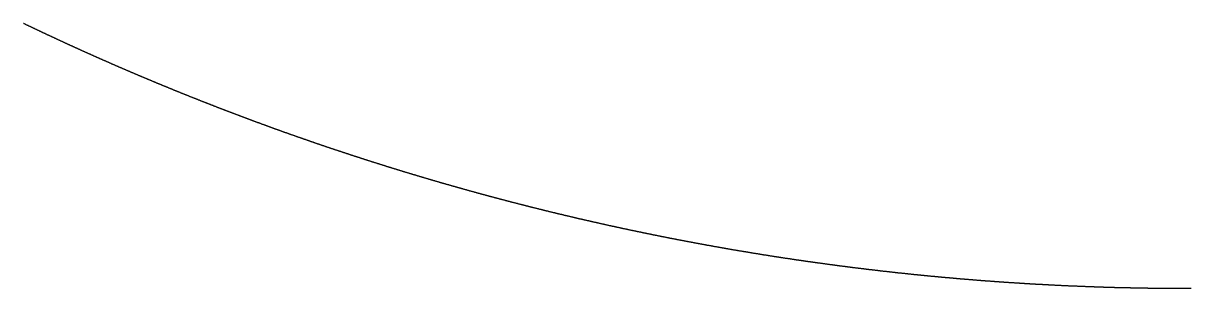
# Model space of a CAD drawing. Header units: metres. Extents: x -42.2 to 42, y -42.2 to 42.1.
# Drawn here: x -18.31 to -0.08, y -42.16 to -38.01 of the extents above; entities that cross this region are included whole.
import ezdxf

# ---------------------------------------------------------------- set-up
doc = ezdxf.new("R2010")
doc.units = ezdxf.units.M

msp = doc.modelspace()

# ---------------------------------------------------------------- linework, layer by layer
msp.add_lwpolyline([(-0.075, -42.155), (-0.082, -42.155), (-0.089, -42.155), (-0.097, -42.155), (-0.104, -42.155), (-0.112, -42.155), (-0.119, -42.155), (-0.126, -42.155), (-0.134, -42.155), (-0.141, -42.155), (-0.148, -42.155), (-0.156, -42.155), (-0.163, -42.155), (-0.17, -42.155), (-0.178, -42.155), (-0.185, -42.155), (-0.192, -42.155), (-0.2, -42.155), (-0.207, -42.155), (-0.214, -42.155), (-0.222, -42.155), (-0.229, -42.155), (-0.237, -42.155), (-0.244, -42.155), (-0.251, -42.155), (-0.259, -42.155), (-0.266, -42.155), (-0.273, -42.155), (-0.281, -42.155), (-0.288, -42.155), (-0.295, -42.155), (-0.303, -42.155), (-0.31, -42.155), (-0.317, -42.155), (-0.325, -42.155), (-0.332, -42.155), (-0.339, -42.155), (-0.347, -42.155), (-0.354, -42.155), (-0.362, -42.155), (-0.369, -42.154), (-0.376, -42.154), (-0.384, -42.154), (-0.391, -42.154), (-0.398, -42.154), (-0.406, -42.154), (-0.413, -42.154), (-0.42, -42.154), (-0.428, -42.154), (-0.435, -42.154), (-0.442, -42.154), (-0.45, -42.154), (-0.457, -42.154), (-0.464, -42.154), (-0.472, -42.154), (-0.479, -42.154), (-0.487, -42.154), (-0.494, -42.154), (-0.501, -42.153), (-0.509, -42.153), (-0.516, -42.153), (-0.523, -42.153), (-0.531, -42.153), (-0.538, -42.153), (-0.545, -42.153), (-0.553, -42.153), (-0.56, -42.153), (-0.567, -42.153), (-0.575, -42.153), (-0.582, -42.153), (-0.589, -42.153), (-0.597, -42.152), (-0.604, -42.152), (-0.612, -42.152), (-0.619, -42.152), (-0.626, -42.152), (-0.634, -42.152), (-0.641, -42.152), (-0.648, -42.152), (-0.656, -42.152), (-0.663, -42.152), (-0.67, -42.152), (-0.678, -42.151), (-0.685, -42.151), (-0.692, -42.151), (-0.7, -42.151), (-0.707, -42.151), (-0.714, -42.151), (-0.722, -42.151), (-0.729, -42.151), (-0.737, -42.151), (-0.744, -42.151), (-0.751, -42.15), (-0.759, -42.15), (-0.766, -42.15), (-0.773, -42.15), (-0.781, -42.15), (-0.788, -42.15), (-0.795, -42.15), (-0.803, -42.15), (-0.81, -42.15), (-0.817, -42.149), (-0.825, -42.149), (-0.832, -42.149), (-0.839, -42.149), (-0.847, -42.149), (-0.854, -42.149), (-0.862, -42.149), (-0.869, -42.148), (-0.876, -42.148), (-0.884, -42.148), (-0.891, -42.148), (-0.898, -42.148), (-0.906, -42.148), (-0.913, -42.148), (-0.92, -42.148), (-0.928, -42.147), (-0.935, -42.147), (-0.942, -42.147), (-0.95, -42.147), (-0.957, -42.147), (-0.964, -42.147), (-0.972, -42.147), (-0.979, -42.146), (-0.986, -42.146), (-0.994, -42.146), (-1.001, -42.146), (-1.009, -42.146), (-1.016, -42.146), (-1.023, -42.145), (-1.031, -42.145), (-1.038, -42.145), (-1.045, -42.145), (-1.053, -42.145), (-1.06, -42.145), (-1.067, -42.144), (-1.075, -42.144), (-1.082, -42.144), (-1.089, -42.144), (-1.097, -42.144), (-1.104, -42.144), (-1.111, -42.143), (-1.119, -42.143), (-1.126, -42.143), (-1.134, -42.143), (-1.141, -42.143), (-1.148, -42.143), (-1.156, -42.142), (-1.163, -42.142), (-1.17, -42.142), (-1.178, -42.142), (-1.185, -42.142), (-1.192, -42.141), (-1.2, -42.141), (-1.207, -42.141), (-1.214, -42.141), (-1.222, -42.141), (-1.229, -42.14), (-1.236, -42.14), (-1.244, -42.14), (-1.251, -42.14), (-1.258, -42.14), (-1.266, -42.14), (-1.273, -42.139), (-1.281, -42.139), (-1.288, -42.139), (-1.295, -42.139), (-1.303, -42.138), (-1.31, -42.138), (-1.317, -42.138), (-1.325, -42.138), (-1.332, -42.138), (-1.339, -42.137), (-1.347, -42.137), (-1.354, -42.137), (-1.361, -42.137), (-1.369, -42.137), (-1.376, -42.136), (-1.383, -42.136), (-1.391, -42.136), (-1.398, -42.136), (-1.405, -42.135), (-1.413, -42.135), (-1.42, -42.135), (-1.428, -42.135), (-1.435, -42.135), (-1.442, -42.134), (-1.45, -42.134), (-1.457, -42.134), (-1.464, -42.134), (-1.472, -42.133), (-1.479, -42.133), (-1.486, -42.133), (-1.494, -42.133), (-1.501, -42.132), (-1.508, -42.132), (-1.516, -42.132), (-1.523, -42.132), (-1.53, -42.131), (-1.538, -42.131), (-1.545, -42.131), (-1.552, -42.131), (-1.56, -42.13), (-1.567, -42.13), (-1.575, -42.13), (-1.582, -42.13), (-1.589, -42.129), (-1.597, -42.129), (-1.604, -42.129), (-1.611, -42.129), (-1.619, -42.128), (-1.626, -42.128), (-1.633, -42.128), (-1.641, -42.128), (-1.648, -42.127), (-1.655, -42.127), (-1.663, -42.127), (-1.67, -42.127), (-1.677, -42.126), (-1.685, -42.126), (-1.692, -42.126), (-1.699, -42.125), (-1.707, -42.125), (-1.714, -42.125), (-1.721, -42.125), (-1.729, -42.124), (-1.736, -42.124), (-1.744, -42.124), (-1.751, -42.123), (-1.758, -42.123), (-1.766, -42.123), (-1.773, -42.123), (-1.78, -42.122), (-1.788, -42.122), (-1.795, -42.122), (-1.802, -42.121), (-1.81, -42.121), (-1.817, -42.121), (-1.824, -42.121), (-1.832, -42.12), (-1.839, -42.12), (-1.846, -42.12), (-1.854, -42.119), (-1.861, -42.119), (-1.868, -42.119), (-1.876, -42.118), (-1.883, -42.118), (-1.89, -42.118), (-1.898, -42.117), (-1.905, -42.117), (-1.913, -42.117), (-1.92, -42.117), (-1.927, -42.116), (-1.935, -42.116), (-1.942, -42.116), (-1.949, -42.115), (-1.957, -42.115), (-1.964, -42.115), (-1.971, -42.114), (-1.979, -42.114), (-1.986, -42.114), (-1.993, -42.113), (-2.001, -42.113), (-2.008, -42.113), (-2.015, -42.112), (-2.023, -42.112), (-2.03, -42.112), (-2.037, -42.111), (-2.045, -42.111), (-2.052, -42.111), (-2.059, -42.11), (-2.067, -42.11), (-2.074, -42.11), (-2.081, -42.109), (-2.089, -42.109), (-2.096, -42.109), (-2.103, -42.108), (-2.111, -42.108), (-2.118, -42.108), (-2.126, -42.107), (-2.133, -42.107), (-2.14, -42.106), (-2.148, -42.106), (-2.155, -42.106), (-2.162, -42.105), (-2.17, -42.105), (-2.177, -42.105), (-2.184, -42.104), (-2.192, -42.104), (-2.199, -42.104), (-2.206, -42.103), (-2.214, -42.103), (-2.221, -42.103), (-2.228, -42.102), (-2.236, -42.102), (-2.243, -42.101), (-2.25, -42.101), (-2.258, -42.101), (-2.265, -42.1), (-2.272, -42.1), (-2.28, -42.1), (-2.287, -42.099), (-2.294, -42.099), (-2.302, -42.098), (-2.309, -42.098), (-2.316, -42.098), (-2.324, -42.097), (-2.331, -42.097), (-2.338, -42.096), (-2.346, -42.096), (-2.353, -42.096), (-2.361, -42.095), (-2.368, -42.095), (-2.375, -42.095), (-2.383, -42.094), (-2.39, -42.094), (-2.397, -42.093), (-2.405, -42.093), (-2.412, -42.093), (-2.419, -42.092), (-2.427, -42.092), (-2.434, -42.091), (-2.441, -42.091), (-2.449, -42.091), (-2.456, -42.09), (-2.463, -42.09), (-2.471, -42.089), (-2.478, -42.089), (-2.485, -42.088), (-2.493, -42.088), (-2.5, -42.088), (-2.507, -42.087), (-2.515, -42.087), (-2.522, -42.086), (-2.529, -42.086), (-2.537, -42.086), (-2.544, -42.085), (-2.551, -42.085), (-2.559, -42.084), (-2.566, -42.084), (-2.573, -42.083), (-2.581, -42.083), (-2.588, -42.083), (-2.595, -42.082), (-2.603, -42.082), (-2.61, -42.081), (-2.617, -42.081), (-2.625, -42.08), (-2.632, -42.08), (-2.639, -42.079), (-2.647, -42.079), (-2.654, -42.079), (-2.662, -42.078), (-2.669, -42.078), (-2.676, -42.077), (-2.684, -42.077), (-2.691, -42.076), (-2.698, -42.076), (-2.706, -42.075), (-2.713, -42.075), (-2.72, -42.075), (-2.728, -42.074), (-2.735, -42.074), (-2.742, -42.073), (-2.75, -42.073), (-2.757, -42.072), (-2.764, -42.072), (-2.772, -42.071), (-2.779, -42.071), (-2.786, -42.07), (-2.794, -42.07), (-2.801, -42.069), (-2.808, -42.069), (-2.816, -42.069), (-2.823, -42.068), (-2.83, -42.068), (-2.838, -42.067), (-2.845, -42.067), (-2.852, -42.066), (-2.86, -42.066), (-2.867, -42.065), (-2.874, -42.065), (-2.882, -42.064), (-2.889, -42.064), (-2.896, -42.063), (-2.904, -42.063), (-2.911, -42.062), (-2.918, -42.062), (-2.926, -42.061), (-2.933, -42.061), (-2.94, -42.06), (-2.948, -42.06), (-2.955, -42.059), (-2.962, -42.059), (-2.97, -42.058), (-2.977, -42.058), (-2.984, -42.057), (-2.992, -42.057), (-2.999, -42.056), (-3.006, -42.056), (-3.014, -42.055), (-3.021, -42.055), (-3.028, -42.054), (-3.036, -42.054), (-3.043, -42.053), (-3.05, -42.053), (-3.058, -42.052), (-3.065, -42.052), (-3.072, -42.051), (-3.08, -42.051), (-3.087, -42.05), (-3.094, -42.05), (-3.102, -42.049), (-3.109, -42.049), (-3.116, -42.048), (-3.124, -42.048), (-3.131, -42.047), (-3.138, -42.047), (-3.146, -42.046), (-3.153, -42.045), (-3.16, -42.045), (-3.168, -42.044), (-3.175, -42.044), (-3.182, -42.043), (-3.19, -42.043), (-3.197, -42.042), (-3.204, -42.042), (-3.212, -42.041), (-3.219, -42.041), (-3.226, -42.04), (-3.234, -42.04), (-3.241, -42.039), (-3.248, -42.038), (-3.256, -42.038), (-3.263, -42.037), (-3.27, -42.037), (-3.278, -42.036), (-3.285, -42.036), (-3.292, -42.035), (-3.3, -42.035), (-3.307, -42.034), (-3.314, -42.033), (-3.322, -42.033), (-3.329, -42.032), (-3.336, -42.032), (-3.344, -42.031), (-3.351, -42.031), (-3.358, -42.03), (-3.366, -42.03), (-3.373, -42.029), (-3.38, -42.028), (-3.388, -42.028), (-3.395, -42.027), (-3.402, -42.027), (-3.41, -42.026), (-3.417, -42.026), (-3.424, -42.025), (-3.432, -42.024), (-3.439, -42.024), (-3.446, -42.023), (-3.454, -42.023), (-3.461, -42.022), (-3.468, -42.021), (-3.476, -42.021), (-3.483, -42.02), (-3.49, -42.02), (-3.498, -42.019), (-3.505, -42.019), (-3.512, -42.018), (-3.52, -42.017), (-3.527, -42.017), (-3.534, -42.016), (-3.542, -42.016), (-3.549, -42.015), (-3.556, -42.014), (-3.564, -42.014), (-3.571, -42.013), (-3.578, -42.013), (-3.586, -42.012), (-3.593, -42.011), (-3.6, -42.011), (-3.608, -42.01), (-3.615, -42.009), (-3.622, -42.009), (-3.63, -42.008), (-3.637, -42.008), (-3.644, -42.007), (-3.652, -42.006), (-3.659, -42.006), (-3.666, -42.005), (-3.674, -42.005), (-3.681, -42.004), (-3.688, -42.003), (-3.696, -42.003), (-3.703, -42.002), (-3.71, -42.001), (-3.717, -42.001), (-3.725, -42), (-3.732, -42), (-3.739, -41.999), (-3.747, -41.998), (-3.754, -41.998), (-3.761, -41.997), (-3.769, -41.996), (-3.776, -41.996), (-3.783, -41.995), (-3.791, -41.994), (-3.798, -41.994), (-3.805, -41.993), (-3.813, -41.992), (-3.82, -41.992), (-3.827, -41.991), (-3.835, -41.991), (-3.842, -41.99), (-3.849, -41.989), (-3.857, -41.989), (-3.864, -41.988), (-3.871, -41.987), (-3.879, -41.987), (-3.886, -41.986), (-3.893, -41.985), (-3.901, -41.985), (-3.908, -41.984), (-3.915, -41.983), (-3.923, -41.983), (-3.93, -41.982), (-3.937, -41.981), (-3.945, -41.981), (-3.952, -41.98), (-3.959, -41.979), (-3.967, -41.979), (-3.974, -41.978), (-3.981, -41.977), (-3.988, -41.977), (-3.996, -41.976), (-4.003, -41.975), (-4.01, -41.975), (-4.018, -41.974), (-4.025, -41.973), (-4.032, -41.973), (-4.04, -41.972), (-4.047, -41.971), (-4.054, -41.97), (-4.062, -41.97), (-4.069, -41.969), (-4.076, -41.968), (-4.084, -41.968), (-4.091, -41.967), (-4.098, -41.966), (-4.106, -41.966), (-4.113, -41.965), (-4.12, -41.964), (-4.128, -41.964), (-4.135, -41.963), (-4.142, -41.962), (-4.15, -41.961), (-4.157, -41.961), (-4.164, -41.96), (-4.171, -41.959), (-4.179, -41.959), (-4.186, -41.958), (-4.193, -41.957), (-4.201, -41.956), (-4.208, -41.956), (-4.215, -41.955), (-4.223, -41.954), (-4.23, -41.954), (-4.237, -41.953), (-4.245, -41.952), (-4.252, -41.951), (-4.259, -41.951), (-4.267, -41.95), (-4.274, -41.949), (-4.281, -41.949), (-4.289, -41.948), (-4.296, -41.947), (-4.303, -41.946), (-4.311, -41.946), (-4.318, -41.945), (-4.325, -41.944), (-4.332, -41.943), (-4.34, -41.943), (-4.347, -41.942), (-4.354, -41.941), (-4.362, -41.94), (-4.369, -41.94), (-4.376, -41.939), (-4.384, -41.938), (-4.391, -41.937), (-4.398, -41.937), (-4.406, -41.936), (-4.413, -41.935), (-4.42, -41.934), (-4.428, -41.934), (-4.435, -41.933), (-4.442, -41.932), (-4.449, -41.931), (-4.457, -41.931), (-4.464, -41.93), (-4.471, -41.929), (-4.479, -41.928), (-4.486, -41.928), (-4.493, -41.927), (-4.501, -41.926), (-4.508, -41.925), (-4.515, -41.925), (-4.523, -41.924), (-4.53, -41.923), (-4.537, -41.922), (-4.545, -41.921), (-4.552, -41.921), (-4.559, -41.92), (-4.566, -41.919), (-4.574, -41.918), (-4.581, -41.918), (-4.588, -41.917), (-4.596, -41.916), (-4.603, -41.915), (-4.61, -41.914), (-4.618, -41.914), (-4.625, -41.913), (-4.632, -41.912), (-4.64, -41.911), (-4.647, -41.911), (-4.654, -41.91), (-4.662, -41.909), (-4.669, -41.908), (-4.676, -41.907), (-4.683, -41.907), (-4.691, -41.906), (-4.698, -41.905), (-4.705, -41.904), (-4.713, -41.903), (-4.72, -41.903), (-4.727, -41.902), (-4.735, -41.901), (-4.742, -41.9), (-4.749, -41.899), (-4.757, -41.899), (-4.764, -41.898), (-4.771, -41.897), (-4.778, -41.896), (-4.786, -41.895), (-4.793, -41.894), (-4.8, -41.894), (-4.808, -41.893), (-4.815, -41.892), (-4.822, -41.891), (-4.83, -41.89), (-4.837, -41.89), (-4.844, -41.889), (-4.852, -41.888), (-4.859, -41.887), (-4.866, -41.886), (-4.873, -41.885), (-4.881, -41.885), (-4.888, -41.884), (-4.895, -41.883), (-4.903, -41.882), (-4.91, -41.881), (-4.917, -41.88), (-4.925, -41.88), (-4.932, -41.879), (-4.939, -41.878), (-4.946, -41.877), (-4.954, -41.876), (-4.961, -41.875), (-4.968, -41.874), (-4.976, -41.874), (-4.983, -41.873), (-4.99, -41.872), (-4.998, -41.871), (-5.005, -41.87), (-5.012, -41.869), (-5.02, -41.868), (-5.027, -41.868), (-5.034, -41.867), (-5.041, -41.866), (-5.049, -41.865), (-5.056, -41.864), (-5.063, -41.863), (-5.071, -41.862), (-5.078, -41.862), (-5.085, -41.861), (-5.093, -41.86), (-5.1, -41.859), (-5.107, -41.858), (-5.114, -41.857), (-5.122, -41.856), (-5.129, -41.855), (-5.136, -41.855), (-5.144, -41.854), (-5.151, -41.853), (-5.158, -41.852), (-5.166, -41.851), (-5.173, -41.85), (-5.18, -41.849), (-5.187, -41.848), (-5.195, -41.848), (-5.202, -41.847), (-5.209, -41.846), (-5.217, -41.845), (-5.224, -41.844), (-5.231, -41.843), (-5.239, -41.842), (-5.246, -41.841), (-5.253, -41.84), (-5.26, -41.84), (-5.268, -41.839), (-5.275, -41.838), (-5.282, -41.837), (-5.29, -41.836), (-5.297, -41.835), (-5.304, -41.834), (-5.311, -41.833), (-5.319, -41.832), (-5.326, -41.831), (-5.333, -41.83), (-5.341, -41.83), (-5.348, -41.829), (-5.355, -41.828), (-5.363, -41.827), (-5.37, -41.826), (-5.377, -41.825), (-5.384, -41.824), (-5.392, -41.823), (-5.399, -41.822), (-5.406, -41.821), (-5.414, -41.82), (-5.421, -41.819), (-5.428, -41.818), (-5.435, -41.818), (-5.443, -41.817), (-5.45, -41.816), (-5.457, -41.815), (-5.465, -41.814), (-5.472, -41.813), (-5.479, -41.812), (-5.487, -41.811), (-5.494, -41.81), (-5.501, -41.809), (-5.508, -41.808), (-5.516, -41.807), (-5.523, -41.806), (-5.53, -41.805), (-5.538, -41.804), (-5.545, -41.803), (-5.552, -41.803), (-5.559, -41.802), (-5.567, -41.801), (-5.574, -41.8), (-5.581, -41.799), (-5.589, -41.798), (-5.596, -41.797), (-5.603, -41.796), (-5.61, -41.795), (-5.618, -41.794), (-5.625, -41.793), (-5.632, -41.792), (-5.64, -41.791), (-5.647, -41.79), (-5.654, -41.789), (-5.661, -41.788), (-5.669, -41.787), (-5.676, -41.786), (-5.683, -41.785), (-5.691, -41.784), (-5.698, -41.783), (-5.705, -41.782), (-5.712, -41.781), (-5.72, -41.78), (-5.727, -41.779), (-5.734, -41.778), (-5.742, -41.777), (-5.749, -41.776), (-5.756, -41.775), (-5.763, -41.774), (-5.771, -41.773), (-5.778, -41.772), (-5.785, -41.771), (-5.793, -41.77), (-5.8, -41.769), (-5.807, -41.768), (-5.814, -41.767), (-5.822, -41.766), (-5.829, -41.765), (-5.836, -41.764), (-5.844, -41.763), (-5.851, -41.762), (-5.858, -41.761), (-5.865, -41.76), (-5.873, -41.759), (-5.88, -41.758), (-5.887, -41.757), (-5.895, -41.756), (-5.902, -41.755), (-5.909, -41.754), (-5.916, -41.753), (-5.924, -41.752), (-5.931, -41.751), (-5.938, -41.75), (-5.946, -41.749), (-5.953, -41.748), (-5.96, -41.747), (-5.967, -41.746), (-5.975, -41.745), (-5.982, -41.744), (-5.989, -41.743), (-5.997, -41.742), (-6.004, -41.741), (-6.011, -41.74), (-6.018, -41.739), (-6.026, -41.738), (-6.033, -41.737), (-6.04, -41.736), (-6.047, -41.735), (-6.055, -41.734), (-6.062, -41.733), (-6.069, -41.732), (-6.077, -41.731), (-6.084, -41.73), (-6.091, -41.729), (-6.098, -41.728), (-6.106, -41.727), (-6.113, -41.726), (-6.12, -41.725), (-6.128, -41.723), (-6.135, -41.722), (-6.142, -41.721), (-6.149, -41.72), (-6.157, -41.719), (-6.164, -41.718), (-6.171, -41.717), (-6.178, -41.716), (-6.186, -41.715), (-6.193, -41.714), (-6.2, -41.713), (-6.208, -41.712), (-6.215, -41.711), (-6.222, -41.71), (-6.229, -41.709), (-6.237, -41.708), (-6.244, -41.707), (-6.251, -41.705), (-6.258, -41.704), (-6.266, -41.703), (-6.273, -41.702), (-6.28, -41.701), (-6.288, -41.7), (-6.295, -41.699), (-6.302, -41.698), (-6.309, -41.697), (-6.317, -41.696), (-6.324, -41.695), (-6.331, -41.694), (-6.338, -41.692), (-6.346, -41.691), (-6.353, -41.69), (-6.36, -41.689), (-6.368, -41.688), (-6.375, -41.687), (-6.382, -41.686), (-6.389, -41.685), (-6.397, -41.684), (-6.404, -41.683), (-6.411, -41.682), (-6.418, -41.68), (-6.426, -41.679), (-6.433, -41.678), (-6.44, -41.677), (-6.448, -41.676), (-6.455, -41.675), (-6.462, -41.674), (-6.469, -41.673), (-6.477, -41.672), (-6.484, -41.67), (-6.491, -41.669), (-6.498, -41.668), (-6.506, -41.667), (-6.513, -41.666), (-6.52, -41.665), (-6.527, -41.664), (-6.535, -41.663), (-6.542, -41.662), (-6.549, -41.66), (-6.556, -41.659), (-6.564, -41.658), (-6.571, -41.657), (-6.578, -41.656), (-6.586, -41.655), (-6.593, -41.654), (-6.6, -41.652), (-6.607, -41.651), (-6.615, -41.65), (-6.622, -41.649), (-6.629, -41.648), (-6.636, -41.647), (-6.644, -41.646), (-6.651, -41.645), (-6.658, -41.643), (-6.665, -41.642), (-6.673, -41.641), (-6.68, -41.64), (-6.687, -41.639), (-6.694, -41.638), (-6.702, -41.637), (-6.709, -41.635), (-6.716, -41.634), (-6.724, -41.633), (-6.731, -41.632), (-6.738, -41.631), (-6.745, -41.63), (-6.753, -41.628), (-6.76, -41.627), (-6.767, -41.626), (-6.774, -41.625), (-6.782, -41.624), (-6.789, -41.623), (-6.796, -41.621), (-6.803, -41.62), (-6.811, -41.619), (-6.818, -41.618), (-6.825, -41.617), (-6.832, -41.616), (-6.84, -41.614), (-6.847, -41.613), (-6.854, -41.612), (-6.861, -41.611), (-6.869, -41.61), (-6.876, -41.609), (-6.883, -41.607), (-6.89, -41.606), (-6.898, -41.605), (-6.905, -41.604), (-6.912, -41.603), (-6.919, -41.601), (-6.927, -41.6), (-6.934, -41.599), (-6.941, -41.598), (-6.948, -41.597), (-6.956, -41.595), (-6.963, -41.594), (-6.97, -41.593), (-6.977, -41.592), (-6.985, -41.591), (-6.992, -41.589), (-6.999, -41.588), (-7.007, -41.587), (-7.014, -41.586), (-7.021, -41.585), (-7.028, -41.583), (-7.036, -41.582), (-7.043, -41.581), (-7.05, -41.58), (-7.057, -41.579), (-7.065, -41.577), (-7.072, -41.576), (-7.079, -41.575), (-7.086, -41.574), (-7.094, -41.572), (-7.101, -41.571), (-7.108, -41.57), (-7.115, -41.569), (-7.123, -41.568), (-7.13, -41.566), (-7.137, -41.565), (-7.144, -41.564), (-7.152, -41.563), (-7.159, -41.561), (-7.166, -41.56), (-7.173, -41.559), (-7.181, -41.558), (-7.188, -41.557), (-7.195, -41.555), (-7.202, -41.554), (-7.21, -41.553), (-7.217, -41.552), (-7.224, -41.55), (-7.231, -41.549), (-7.239, -41.548), (-7.246, -41.547), (-7.253, -41.545), (-7.26, -41.544), (-7.268, -41.543), (-7.275, -41.542), (-7.282, -41.54), (-7.289, -41.539), (-7.296, -41.538), (-7.304, -41.537), (-7.311, -41.535), (-7.318, -41.534), (-7.325, -41.533), (-7.333, -41.532), (-7.34, -41.53), (-7.347, -41.529), (-7.354, -41.528), (-7.362, -41.526), (-7.369, -41.525), (-7.376, -41.524), (-7.383, -41.523), (-7.391, -41.521), (-7.398, -41.52), (-7.405, -41.519), (-7.412, -41.518), (-7.42, -41.516), (-7.427, -41.515), (-7.434, -41.514), (-7.441, -41.512), (-7.449, -41.511), (-7.456, -41.51), (-7.463, -41.509), (-7.47, -41.507), (-7.478, -41.506), (-7.485, -41.505), (-7.492, -41.503), (-7.499, -41.502), (-7.507, -41.501), (-7.514, -41.5), (-7.521, -41.498), (-7.528, -41.497), (-7.536, -41.496), (-7.543, -41.494), (-7.55, -41.493), (-7.557, -41.492), (-7.564, -41.49), (-7.572, -41.489), (-7.579, -41.488), (-7.586, -41.487), (-7.593, -41.485), (-7.601, -41.484), (-7.608, -41.483), (-7.615, -41.481), (-7.622, -41.48), (-7.63, -41.479), (-7.637, -41.477), (-7.644, -41.476), (-7.651, -41.475), (-7.659, -41.473), (-7.666, -41.472), (-7.673, -41.471), (-7.68, -41.469), (-7.688, -41.468), (-7.695, -41.467), (-7.702, -41.466), (-7.709, -41.464), (-7.716, -41.463), (-7.724, -41.462), (-7.731, -41.46), (-7.738, -41.459), (-7.745, -41.458), (-7.753, -41.456), (-7.76, -41.455), (-7.767, -41.454), (-7.774, -41.452), (-7.782, -41.451), (-7.789, -41.449), (-7.796, -41.448), (-7.803, -41.447), (-7.81, -41.445), (-7.818, -41.444), (-7.825, -41.443), (-7.832, -41.441), (-7.839, -41.44), (-7.847, -41.439), (-7.854, -41.437), (-7.861, -41.436), (-7.868, -41.435), (-7.876, -41.433), (-7.883, -41.432), (-7.89, -41.431), (-7.897, -41.429), (-7.904, -41.428), (-7.912, -41.426), (-7.919, -41.425), (-7.926, -41.424), (-7.933, -41.422), (-7.941, -41.421), (-7.948, -41.42), (-7.955, -41.418), (-7.962, -41.417), (-7.969, -41.416), (-7.977, -41.414), (-7.984, -41.413), (-7.991, -41.411), (-7.998, -41.41), (-8.006, -41.409), (-8.013, -41.407), (-8.02, -41.406), (-8.027, -41.405), (-8.035, -41.403), (-8.042, -41.402), (-8.049, -41.4), (-8.056, -41.399), (-8.063, -41.398), (-8.071, -41.396), (-8.078, -41.395), (-8.085, -41.393), (-8.092, -41.392), (-8.1, -41.391), (-8.107, -41.389), (-8.114, -41.388), (-8.121, -41.386), (-8.128, -41.385), (-8.136, -41.384), (-8.143, -41.382), (-8.15, -41.381), (-8.157, -41.379), (-8.165, -41.378), (-8.172, -41.377), (-8.179, -41.375), (-8.186, -41.374), (-8.193, -41.372), (-8.201, -41.371), (-8.208, -41.37), (-8.215, -41.368), (-8.222, -41.367), (-8.229, -41.365), (-8.237, -41.364), (-8.244, -41.362), (-8.251, -41.361), (-8.258, -41.36), (-8.266, -41.358), (-8.273, -41.357), (-8.28, -41.355), (-8.287, -41.354), (-8.294, -41.352), (-8.302, -41.351), (-8.309, -41.35), (-8.316, -41.348), (-8.323, -41.347), (-8.33, -41.345), (-8.338, -41.344), (-8.345, -41.342), (-8.352, -41.341), (-8.359, -41.34), (-8.367, -41.338), (-8.374, -41.337), (-8.381, -41.335), (-8.388, -41.334), (-8.395, -41.332), (-8.403, -41.331), (-8.41, -41.329), (-8.417, -41.328), (-8.424, -41.326), (-8.431, -41.325), (-8.439, -41.324), (-8.446, -41.322), (-8.453, -41.321), (-8.46, -41.319), (-8.468, -41.318), (-8.475, -41.316), (-8.482, -41.315), (-8.489, -41.313), (-8.496, -41.312), (-8.504, -41.31), (-8.511, -41.309), (-8.518, -41.307), (-8.525, -41.306), (-8.532, -41.305), (-8.54, -41.303), (-8.547, -41.302), (-8.554, -41.3), (-8.561, -41.299), (-8.568, -41.297), (-8.576, -41.296), (-8.583, -41.294), (-8.59, -41.293), (-8.597, -41.291), (-8.604, -41.29), (-8.612, -41.288), (-8.619, -41.287), (-8.626, -41.285), (-8.633, -41.284), (-8.64, -41.282), (-8.648, -41.281), (-8.655, -41.279), (-8.662, -41.278), (-8.669, -41.276), (-8.676, -41.275), (-8.684, -41.273), (-8.691, -41.272), (-8.698, -41.27), (-8.705, -41.269), (-8.712, -41.267), (-8.72, -41.266), (-8.727, -41.264), (-8.734, -41.263), (-8.741, -41.261), (-8.748, -41.26), (-8.756, -41.258), (-8.763, -41.257), (-8.77, -41.255), (-8.777, -41.254), (-8.784, -41.252), (-8.792, -41.251), (-8.799, -41.249), (-8.806, -41.248), (-8.813, -41.246), (-8.82, -41.245), (-8.828, -41.243), (-8.835, -41.242), (-8.842, -41.24), (-8.849, -41.239), (-8.856, -41.237), (-8.864, -41.235), (-8.871, -41.234), (-8.878, -41.232), (-8.885, -41.231), (-8.892, -41.229), (-8.9, -41.228), (-8.907, -41.226), (-8.914, -41.225), (-8.921, -41.223), (-8.928, -41.222), (-8.936, -41.22), (-8.943, -41.219), (-8.95, -41.217), (-8.957, -41.215), (-8.964, -41.214), (-8.971, -41.212), (-8.979, -41.211), (-8.986, -41.209), (-8.993, -41.208), (-9, -41.206), (-9.007, -41.205), (-9.015, -41.203), (-9.022, -41.201), (-9.029, -41.2), (-9.036, -41.198), (-9.043, -41.197), (-9.051, -41.195), (-9.058, -41.194), (-9.065, -41.192), (-9.072, -41.191), (-9.079, -41.189), (-9.087, -41.187), (-9.094, -41.186), (-9.101, -41.184), (-9.108, -41.183), (-9.115, -41.181), (-9.122, -41.18), (-9.13, -41.178), (-9.137, -41.176), (-9.144, -41.175), (-9.151, -41.173), (-9.158, -41.172), (-9.166, -41.17), (-9.173, -41.168), (-9.18, -41.167), (-9.187, -41.165), (-9.194, -41.164), (-9.201, -41.162), (-9.209, -41.161), (-9.216, -41.159), (-9.223, -41.157), (-9.23, -41.156), (-9.237, -41.154), (-9.245, -41.153), (-9.252, -41.151), (-9.259, -41.149), (-9.266, -41.148), (-9.273, -41.146), (-9.28, -41.145), (-9.288, -41.143), (-9.295, -41.141), (-9.302, -41.14), (-9.309, -41.138), (-9.316, -41.137), (-9.324, -41.135), (-9.331, -41.133), (-9.338, -41.132), (-9.345, -41.13), (-9.352, -41.128), (-9.359, -41.127), (-9.367, -41.125), (-9.374, -41.124), (-9.381, -41.122), (-9.388, -41.12), (-9.395, -41.119), (-9.402, -41.117), (-9.41, -41.116), (-9.417, -41.114), (-9.424, -41.112), (-9.431, -41.111), (-9.438, -41.109), (-9.445, -41.107), (-9.453, -41.106), (-9.46, -41.104), (-9.467, -41.102), (-9.474, -41.101), (-9.481, -41.099), (-9.489, -41.098), (-9.496, -41.096), (-9.503, -41.094), (-9.51, -41.093), (-9.517, -41.091), (-9.524, -41.089), (-9.532, -41.088), (-9.539, -41.086), (-9.546, -41.084), (-9.553, -41.083), (-9.56, -41.081), (-9.567, -41.079), (-9.575, -41.078), (-9.582, -41.076), (-9.589, -41.074), (-9.596, -41.073), (-9.603, -41.071), (-9.61, -41.069), (-9.618, -41.068), (-9.625, -41.066), (-9.632, -41.065), (-9.639, -41.063), (-9.646, -41.061), (-9.653, -41.06), (-9.661, -41.058), (-9.668, -41.056), (-9.675, -41.054), (-9.682, -41.053), (-9.689, -41.051), (-9.696, -41.049), (-9.704, -41.048), (-9.711, -41.046), (-9.718, -41.044), (-9.725, -41.043), (-9.732, -41.041), (-9.739, -41.039), (-9.746, -41.038), (-9.754, -41.036), (-9.761, -41.034), (-9.768, -41.033), (-9.775, -41.031), (-9.782, -41.029), (-9.789, -41.028), (-9.797, -41.026), (-9.804, -41.024), (-9.811, -41.022), (-9.818, -41.021), (-9.825, -41.019), (-9.832, -41.017), (-9.84, -41.016), (-9.847, -41.014), (-9.854, -41.012), (-9.861, -41.011), (-9.868, -41.009), (-9.875, -41.007), (-9.882, -41.005), (-9.89, -41.004), (-9.897, -41.002), (-9.904, -41), (-9.911, -40.999), (-9.918, -40.997), (-9.925, -40.995), (-9.933, -40.993), (-9.94, -40.992), (-9.947, -40.99), (-9.954, -40.988), (-9.961, -40.987), (-9.968, -40.985), (-9.975, -40.983), (-9.983, -40.981), (-9.99, -40.98), (-9.997, -40.978), (-10.004, -40.976), (-10.011, -40.974), (-10.018, -40.973), (-10.026, -40.971), (-10.033, -40.969), (-10.04, -40.968), (-10.047, -40.966), (-10.054, -40.964), (-10.061, -40.962), (-10.068, -40.961), (-10.076, -40.959), (-10.083, -40.957), (-10.09, -40.955), (-10.097, -40.954), (-10.104, -40.952), (-10.111, -40.95), (-10.118, -40.948), (-10.126, -40.947), (-10.133, -40.945), (-10.14, -40.943), (-10.147, -40.941), (-10.154, -40.94), (-10.161, -40.938), (-10.168, -40.936), (-10.176, -40.934), (-10.183, -40.933), (-10.19, -40.931), (-10.197, -40.929), (-10.204, -40.927), (-10.211, -40.926), (-10.218, -40.924), (-10.226, -40.922), (-10.233, -40.92), (-10.24, -40.918), (-10.247, -40.917), (-10.254, -40.915), (-10.261, -40.913), (-10.268, -40.911), (-10.276, -40.91), (-10.283, -40.908), (-10.29, -40.906), (-10.297, -40.904), (-10.304, -40.902), (-10.311, -40.901), (-10.318, -40.899), (-10.325, -40.897), (-10.333, -40.895), (-10.34, -40.894), (-10.347, -40.892), (-10.354, -40.89), (-10.361, -40.888), (-10.368, -40.886), (-10.375, -40.885), (-10.383, -40.883), (-10.39, -40.881), (-10.397, -40.879), (-10.404, -40.877), (-10.411, -40.876), (-10.418, -40.874), (-10.425, -40.872), (-10.432, -40.87), (-10.44, -40.868), (-10.447, -40.867), (-10.454, -40.865), (-10.461, -40.863), (-10.468, -40.861), (-10.475, -40.859), (-10.482, -40.857), (-10.49, -40.856), (-10.497, -40.854), (-10.504, -40.852), (-10.511, -40.85), (-10.518, -40.848), (-10.525, -40.847), (-10.532, -40.845), (-10.539, -40.843), (-10.547, -40.841), (-10.554, -40.839), (-10.561, -40.837), (-10.568, -40.836), (-10.575, -40.834), (-10.582, -40.832), (-10.589, -40.83), (-10.596, -40.828), (-10.604, -40.826), (-10.611, -40.825), (-10.618, -40.823), (-10.625, -40.821), (-10.632, -40.819), (-10.639, -40.817), (-10.646, -40.815), (-10.653, -40.814), (-10.661, -40.812), (-10.668, -40.81), (-10.675, -40.808), (-10.682, -40.806), (-10.689, -40.804), (-10.696, -40.803), (-10.703, -40.801), (-10.71, -40.799), (-10.717, -40.797), (-10.725, -40.795), (-10.732, -40.793), (-10.739, -40.791), (-10.746, -40.79), (-10.753, -40.788), (-10.76, -40.786), (-10.767, -40.784), (-10.774, -40.782), (-10.782, -40.78), (-10.789, -40.778), (-10.796, -40.776), (-10.803, -40.775), (-10.81, -40.773), (-10.817, -40.771), (-10.824, -40.769), (-10.831, -40.767), (-10.838, -40.765), (-10.846, -40.763), (-10.853, -40.761), (-10.86, -40.76), (-10.867, -40.758), (-10.874, -40.756), (-10.881, -40.754), (-10.888, -40.752), (-10.895, -40.75), (-10.902, -40.748), (-10.91, -40.746), (-10.917, -40.745), (-10.924, -40.743), (-10.931, -40.741), (-10.938, -40.739), (-10.945, -40.737), (-10.952, -40.735), (-10.959, -40.733), (-10.966, -40.731), (-10.974, -40.729), (-10.981, -40.727), (-10.988, -40.726), (-10.995, -40.724), (-11.002, -40.722), (-11.009, -40.72), (-11.016, -40.718), (-11.023, -40.716), (-11.03, -40.714), (-11.037, -40.712), (-11.045, -40.71), (-11.052, -40.708), (-11.059, -40.706), (-11.066, -40.705), (-11.073, -40.703), (-11.08, -40.701), (-11.087, -40.699), (-11.094, -40.697), (-11.101, -40.695), (-11.109, -40.693), (-11.116, -40.691), (-11.123, -40.689), (-11.13, -40.687), (-11.137, -40.685), (-11.144, -40.683), (-11.151, -40.681), (-11.158, -40.68), (-11.165, -40.678), (-11.172, -40.676), (-11.179, -40.674), (-11.187, -40.672), (-11.194, -40.67), (-11.201, -40.668), (-11.208, -40.666), (-11.215, -40.664), (-11.222, -40.662), (-11.229, -40.66), (-11.236, -40.658), (-11.243, -40.656), (-11.25, -40.654), (-11.258, -40.652), (-11.265, -40.65), (-11.272, -40.648), (-11.279, -40.646), (-11.286, -40.645), (-11.293, -40.643), (-11.3, -40.641), (-11.307, -40.639), (-11.314, -40.637), (-11.321, -40.635), (-11.328, -40.633), (-11.336, -40.631), (-11.343, -40.629), (-11.35, -40.627), (-11.357, -40.625), (-11.364, -40.623), (-11.371, -40.621), (-11.378, -40.619), (-11.385, -40.617), (-11.392, -40.615), (-11.399, -40.613), (-11.406, -40.611), (-11.414, -40.609), (-11.421, -40.607), (-11.428, -40.605), (-11.435, -40.603), (-11.442, -40.601), (-11.449, -40.599), (-11.456, -40.597), (-11.463, -40.595), (-11.47, -40.593), (-11.477, -40.591), (-11.484, -40.589), (-11.491, -40.587), (-11.499, -40.585), (-11.506, -40.583), (-11.513, -40.581), (-11.52, -40.579), (-11.527, -40.577), (-11.534, -40.575), (-11.541, -40.573), (-11.548, -40.571), (-11.555, -40.569), (-11.562, -40.567), (-11.569, -40.565), (-11.576, -40.563), (-11.583, -40.561), (-11.591, -40.559), (-11.598, -40.557), (-11.605, -40.555), (-11.612, -40.553), (-11.619, -40.551), (-11.626, -40.549), (-11.633, -40.547), (-11.64, -40.545), (-11.647, -40.543), (-11.654, -40.541), (-11.661, -40.539), (-11.668, -40.537), (-11.675, -40.535), (-11.683, -40.533), (-11.69, -40.531), (-11.697, -40.529), (-11.704, -40.527), (-11.711, -40.525), (-11.718, -40.523), (-11.725, -40.521), (-11.732, -40.519), (-11.739, -40.517), (-11.746, -40.515), (-11.753, -40.513), (-11.76, -40.511), (-11.767, -40.509), (-11.774, -40.507), (-11.782, -40.505), (-11.789, -40.503), (-11.796, -40.501), (-11.803, -40.499), (-11.81, -40.496), (-11.817, -40.494), (-11.824, -40.492), (-11.831, -40.49), (-11.838, -40.488), (-11.845, -40.486), (-11.852, -40.484), (-11.859, -40.482), (-11.866, -40.48), (-11.873, -40.478), (-11.88, -40.476), (-11.887, -40.474), (-11.895, -40.472), (-11.902, -40.47), (-11.909, -40.468), (-11.916, -40.466), (-11.923, -40.464), (-11.93, -40.462), (-11.937, -40.459), (-11.944, -40.457), (-11.951, -40.455), (-11.958, -40.453), (-11.965, -40.451), (-11.972, -40.449), (-11.979, -40.447), (-11.986, -40.445), (-11.993, -40.443), (-12, -40.441), (-12.007, -40.439), (-12.015, -40.437), (-12.022, -40.435), (-12.029, -40.432), (-12.036, -40.43), (-12.043, -40.428), (-12.05, -40.426), (-12.057, -40.424), (-12.064, -40.422), (-12.071, -40.42), (-12.078, -40.418), (-12.085, -40.416), (-12.092, -40.414), (-12.099, -40.412), (-12.106, -40.409), (-12.113, -40.407), (-12.12, -40.405), (-12.127, -40.403), (-12.134, -40.401), (-12.141, -40.399), (-12.149, -40.397), (-12.156, -40.395), (-12.163, -40.393), (-12.17, -40.39), (-12.177, -40.388), (-12.184, -40.386), (-12.191, -40.384), (-12.198, -40.382), (-12.205, -40.38), (-12.212, -40.378), (-12.219, -40.376), (-12.226, -40.374), (-12.233, -40.371), (-12.24, -40.369), (-12.247, -40.367), (-12.254, -40.365), (-12.261, -40.363), (-12.268, -40.361), (-12.275, -40.359), (-12.282, -40.357), (-12.289, -40.354), (-12.296, -40.352), (-12.304, -40.35), (-12.311, -40.348), (-12.318, -40.346), (-12.325, -40.344), (-12.332, -40.342), (-12.339, -40.34), (-12.346, -40.337), (-12.353, -40.335), (-12.36, -40.333), (-12.367, -40.331), (-12.374, -40.329), (-12.381, -40.327), (-12.388, -40.324), (-12.395, -40.322), (-12.402, -40.32), (-12.409, -40.318), (-12.416, -40.316), (-12.423, -40.314), (-12.43, -40.312), (-12.437, -40.309), (-12.444, -40.307), (-12.451, -40.305), (-12.458, -40.303), (-12.465, -40.301), (-12.472, -40.299), (-12.479, -40.296), (-12.486, -40.294), (-12.493, -40.292), (-12.501, -40.29), (-12.508, -40.288), (-12.515, -40.286), (-12.522, -40.283), (-12.529, -40.281), (-12.536, -40.279), (-12.543, -40.277), (-12.55, -40.275), (-12.557, -40.273), (-12.564, -40.27), (-12.571, -40.268), (-12.578, -40.266), (-12.585, -40.264), (-12.592, -40.262), (-12.599, -40.26), (-12.606, -40.257), (-12.613, -40.255), (-12.62, -40.253), (-12.627, -40.251), (-12.634, -40.249), (-12.641, -40.246), (-12.648, -40.244), (-12.655, -40.242), (-12.662, -40.24), (-12.669, -40.238), (-12.676, -40.235), (-12.683, -40.233), (-12.69, -40.231), (-12.697, -40.229), (-12.704, -40.227), (-12.711, -40.224), (-12.718, -40.222), (-12.725, -40.22), (-12.732, -40.218), (-12.739, -40.216), (-12.746, -40.213), (-12.753, -40.211), (-12.76, -40.209), (-12.767, -40.207), (-12.774, -40.204), (-12.781, -40.202), (-12.788, -40.2), (-12.795, -40.198), (-12.802, -40.196), (-12.809, -40.193), (-12.817, -40.191), (-12.824, -40.189), (-12.831, -40.187), (-12.838, -40.185), (-12.845, -40.182), (-12.852, -40.18), (-12.859, -40.178), (-12.866, -40.176), (-12.873, -40.173), (-12.88, -40.171), (-12.887, -40.169), (-12.894, -40.167), (-12.901, -40.164), (-12.908, -40.162), (-12.915, -40.16), (-12.922, -40.158), (-12.929, -40.155), (-12.936, -40.153), (-12.943, -40.151), (-12.95, -40.149), (-12.957, -40.146), (-12.964, -40.144), (-12.971, -40.142), (-12.978, -40.14), (-12.985, -40.137), (-12.992, -40.135), (-12.999, -40.133), (-13.006, -40.131), (-13.013, -40.128), (-13.02, -40.126), (-13.027, -40.124), (-13.034, -40.122), (-13.041, -40.119), (-13.048, -40.117), (-13.055, -40.115), (-13.062, -40.113), (-13.069, -40.11), (-13.076, -40.108), (-13.083, -40.106), (-13.09, -40.104), (-13.097, -40.101), (-13.104, -40.099), (-13.111, -40.097), (-13.118, -40.094), (-13.125, -40.092), (-13.132, -40.09), (-13.139, -40.088), (-13.146, -40.085), (-13.153, -40.083), (-13.16, -40.081), (-13.167, -40.078), (-13.174, -40.076), (-13.181, -40.074), (-13.188, -40.072), (-13.195, -40.069), (-13.202, -40.067), (-13.209, -40.065), (-13.216, -40.062), (-13.223, -40.06), (-13.23, -40.058), (-13.237, -40.056), (-13.244, -40.053), (-13.251, -40.051), (-13.258, -40.049), (-13.265, -40.046), (-13.272, -40.044), (-13.279, -40.042), (-13.286, -40.039), (-13.292, -40.037), (-13.299, -40.035), (-13.306, -40.033), (-13.313, -40.03), (-13.32, -40.028), (-13.327, -40.026), (-13.334, -40.023), (-13.341, -40.021), (-13.348, -40.019), (-13.355, -40.016), (-13.362, -40.014), (-13.369, -40.012), (-13.376, -40.009), (-13.383, -40.007), (-13.39, -40.005), (-13.397, -40.002), (-13.404, -40), (-13.411, -39.998), (-13.418, -39.995), (-13.425, -39.993), (-13.432, -39.991), (-13.439, -39.988), (-13.446, -39.986), (-13.453, -39.984), (-13.46, -39.981), (-13.467, -39.979), (-13.474, -39.977), (-13.481, -39.974), (-13.488, -39.972), (-13.495, -39.97), (-13.502, -39.967), (-13.509, -39.965), (-13.516, -39.963), (-13.523, -39.96), (-13.53, -39.958), (-13.537, -39.956), (-13.544, -39.953), (-13.551, -39.951), (-13.558, -39.949), (-13.565, -39.946), (-13.572, -39.944), (-13.579, -39.942), (-13.586, -39.939), (-13.593, -39.937), (-13.599, -39.935), (-13.606, -39.932), (-13.613, -39.93), (-13.62, -39.927), (-13.627, -39.925), (-13.634, -39.923), (-13.641, -39.92), (-13.648, -39.918), (-13.655, -39.916), (-13.662, -39.913), (-13.669, -39.911), (-13.676, -39.908), (-13.683, -39.906), (-13.69, -39.904), (-13.697, -39.901), (-13.704, -39.899), (-13.711, -39.897), (-13.718, -39.894), (-13.725, -39.892), (-13.732, -39.889), (-13.739, -39.887), (-13.746, -39.885), (-13.753, -39.882), (-13.76, -39.88), (-13.767, -39.878), (-13.774, -39.875), (-13.781, -39.873), (-13.787, -39.87), (-13.794, -39.868), (-13.801, -39.866), (-13.808, -39.863), (-13.815, -39.861), (-13.822, -39.858), (-13.829, -39.856), (-13.836, -39.854), (-13.843, -39.851), (-13.85, -39.849), (-13.857, -39.846), (-13.864, -39.844), (-13.871, -39.842), (-13.878, -39.839), (-13.885, -39.837), (-13.892, -39.834), (-13.899, -39.832), (-13.906, -39.829), (-13.913, -39.827), (-13.92, -39.825), (-13.927, -39.822), (-13.934, -39.82), (-13.94, -39.817), (-13.947, -39.815), (-13.954, -39.813), (-13.961, -39.81), (-13.968, -39.808), (-13.975, -39.805), (-13.982, -39.803), (-13.989, -39.8), (-13.996, -39.798), (-14.003, -39.796), (-14.01, -39.793), (-14.017, -39.791), (-14.024, -39.788), (-14.031, -39.786), (-14.038, -39.783), (-14.045, -39.781), (-14.052, -39.779), (-14.059, -39.776), (-14.065, -39.774), (-14.072, -39.771), (-14.079, -39.769), (-14.086, -39.766), (-14.093, -39.764), (-14.1, -39.761), (-14.107, -39.759), (-14.114, -39.757), (-14.121, -39.754), (-14.128, -39.752), (-14.135, -39.749), (-14.142, -39.747), (-14.149, -39.744), (-14.156, -39.742), (-14.163, -39.739), (-14.17, -39.737), (-14.176, -39.734), (-14.183, -39.732), (-14.19, -39.729), (-14.197, -39.727), (-14.204, -39.725), (-14.211, -39.722), (-14.218, -39.72), (-14.225, -39.717), (-14.232, -39.715), (-14.239, -39.712), (-14.246, -39.71), (-14.253, -39.707), (-14.26, -39.705), (-14.267, -39.702), (-14.273, -39.7), (-14.28, -39.697), (-14.287, -39.695), (-14.294, -39.692), (-14.301, -39.69), (-14.308, -39.687), (-14.315, -39.685), (-14.322, -39.682), (-14.329, -39.68), (-14.336, -39.677), (-14.343, -39.675), (-14.35, -39.672), (-14.357, -39.67), (-14.363, -39.668), (-14.37, -39.665), (-14.377, -39.663), (-14.384, -39.66), (-14.391, -39.658), (-14.398, -39.655), (-14.405, -39.653), (-14.412, -39.65), (-14.419, -39.648), (-14.426, -39.645), (-14.433, -39.643), (-14.44, -39.64), (-14.447, -39.637), (-14.453, -39.635), (-14.46, -39.632), (-14.467, -39.63), (-14.474, -39.627), (-14.481, -39.625), (-14.488, -39.622), (-14.495, -39.62), (-14.502, -39.617), (-14.509, -39.615), (-14.516, -39.612), (-14.523, -39.61), (-14.529, -39.607), (-14.536, -39.605), (-14.543, -39.602), (-14.55, -39.6), (-14.557, -39.597), (-14.564, -39.595), (-14.571, -39.592), (-14.578, -39.59), (-14.585, -39.587), (-14.592, -39.585), (-14.599, -39.582), (-14.605, -39.579), (-14.612, -39.577), (-14.619, -39.574), (-14.626, -39.572), (-14.633, -39.569), (-14.64, -39.567), (-14.647, -39.564), (-14.654, -39.562), (-14.661, -39.559), (-14.668, -39.557), (-14.675, -39.554), (-14.681, -39.552), (-14.688, -39.549), (-14.695, -39.546), (-14.702, -39.544), (-14.709, -39.541), (-14.716, -39.539), (-14.723, -39.536), (-14.73, -39.534), (-14.737, -39.531), (-14.744, -39.529), (-14.75, -39.526), (-14.757, -39.523), (-14.764, -39.521), (-14.771, -39.518), (-14.778, -39.516), (-14.785, -39.513), (-14.792, -39.511), (-14.799, -39.508), (-14.806, -39.505), (-14.812, -39.503), (-14.819, -39.5), (-14.826, -39.498), (-14.833, -39.495), (-14.84, -39.493), (-14.847, -39.49), (-14.854, -39.487), (-14.861, -39.485), (-14.868, -39.482), (-14.874, -39.48), (-14.881, -39.477), (-14.888, -39.474), (-14.895, -39.472), (-14.902, -39.469), (-14.909, -39.467), (-14.916, -39.464), (-14.923, -39.462), (-14.93, -39.459), (-14.936, -39.456), (-14.943, -39.454), (-14.95, -39.451), (-14.957, -39.449), (-14.964, -39.446), (-14.971, -39.443), (-14.978, -39.441), (-14.985, -39.438), (-14.992, -39.436), (-14.998, -39.433), (-15.005, -39.43), (-15.012, -39.428), (-15.019, -39.425), (-15.026, -39.423), (-15.033, -39.42), (-15.04, -39.417), (-15.047, -39.415), (-15.053, -39.412), (-15.06, -39.409), (-15.067, -39.407), (-15.074, -39.404), (-15.081, -39.402), (-15.088, -39.399), (-15.095, -39.396), (-15.102, -39.394), (-15.108, -39.391), (-15.115, -39.388), (-15.122, -39.386), (-15.129, -39.383), (-15.136, -39.381), (-15.143, -39.378), (-15.15, -39.375), (-15.157, -39.373), (-15.163, -39.37), (-15.17, -39.367), (-15.177, -39.365), (-15.184, -39.362), (-15.191, -39.36), (-15.198, -39.357), (-15.205, -39.354), (-15.212, -39.352), (-15.218, -39.349), (-15.225, -39.346), (-15.232, -39.344), (-15.239, -39.341), (-15.246, -39.338), (-15.253, -39.336), (-15.26, -39.333), (-15.266, -39.33), (-15.273, -39.328), (-15.28, -39.325), (-15.287, -39.322), (-15.294, -39.32), (-15.301, -39.317), (-15.308, -39.314), (-15.314, -39.312), (-15.321, -39.309), (-15.328, -39.306), (-15.335, -39.304), (-15.342, -39.301), (-15.349, -39.298), (-15.356, -39.296), (-15.362, -39.293), (-15.369, -39.29), (-15.376, -39.288), (-15.383, -39.285), (-15.39, -39.282), (-15.397, -39.28), (-15.404, -39.277), (-15.41, -39.274), (-15.417, -39.272), (-15.424, -39.269), (-15.431, -39.266), (-15.438, -39.264), (-15.445, -39.261), (-15.452, -39.258), (-15.458, -39.256), (-15.465, -39.253), (-15.472, -39.25), (-15.479, -39.248), (-15.486, -39.245), (-15.493, -39.242), (-15.5, -39.24), (-15.506, -39.237), (-15.513, -39.234), (-15.52, -39.231), (-15.527, -39.229), (-15.534, -39.226), (-15.541, -39.223), (-15.547, -39.221), (-15.554, -39.218), (-15.561, -39.215), (-15.568, -39.213), (-15.575, -39.21), (-15.582, -39.207), (-15.588, -39.204), (-15.595, -39.202), (-15.602, -39.199), (-15.609, -39.196), (-15.616, -39.194), (-15.623, -39.191), (-15.63, -39.188), (-15.636, -39.185), (-15.643, -39.183), (-15.65, -39.18), (-15.657, -39.177), (-15.664, -39.175), (-15.671, -39.172), (-15.677, -39.169), (-15.684, -39.166), (-15.691, -39.164), (-15.698, -39.161), (-15.705, -39.158), (-15.712, -39.155), (-15.718, -39.153), (-15.725, -39.15), (-15.732, -39.147), (-15.739, -39.145), (-15.746, -39.142), (-15.753, -39.139), (-15.759, -39.136), (-15.766, -39.134), (-15.773, -39.131), (-15.78, -39.128), (-15.787, -39.125), (-15.794, -39.123), (-15.8, -39.12), (-15.807, -39.117), (-15.814, -39.114), (-15.821, -39.112), (-15.828, -39.109), (-15.834, -39.106), (-15.841, -39.103), (-15.848, -39.101), (-15.855, -39.098), (-15.862, -39.095), (-15.869, -39.092), (-15.875, -39.09), (-15.882, -39.087), (-15.889, -39.084), (-15.896, -39.081), (-15.903, -39.079), (-15.909, -39.076), (-15.916, -39.073), (-15.923, -39.07), (-15.93, -39.067), (-15.937, -39.065), (-15.944, -39.062), (-15.95, -39.059), (-15.957, -39.056), (-15.964, -39.054), (-15.971, -39.051), (-15.978, -39.048), (-15.984, -39.045), (-15.991, -39.043), (-15.998, -39.04), (-16.005, -39.037), (-16.012, -39.034), (-16.019, -39.031), (-16.025, -39.029), (-16.032, -39.026), (-16.039, -39.023), (-16.046, -39.02), (-16.053, -39.017), (-16.059, -39.015), (-16.066, -39.012), (-16.073, -39.009), (-16.08, -39.006), (-16.087, -39.003), (-16.093, -39.001), (-16.1, -38.998), (-16.107, -38.995), (-16.114, -38.992), (-16.121, -38.99), (-16.127, -38.987), (-16.134, -38.984), (-16.141, -38.981), (-16.148, -38.978), (-16.155, -38.975), (-16.161, -38.973), (-16.168, -38.97), (-16.175, -38.967), (-16.182, -38.964), (-16.189, -38.961), (-16.195, -38.959), (-16.202, -38.956), (-16.209, -38.953), (-16.216, -38.95), (-16.223, -38.947), (-16.229, -38.945), (-16.236, -38.942), (-16.243, -38.939), (-16.25, -38.936), (-16.257, -38.933), (-16.263, -38.93), (-16.27, -38.928), (-16.277, -38.925), (-16.284, -38.922), (-16.291, -38.919), (-16.297, -38.916), (-16.304, -38.913), (-16.311, -38.911), (-16.318, -38.908), (-16.325, -38.905), (-16.331, -38.902), (-16.338, -38.899), (-16.345, -38.896), (-16.352, -38.894), (-16.358, -38.891), (-16.365, -38.888), (-16.372, -38.885), (-16.379, -38.882), (-16.386, -38.879), (-16.392, -38.876), (-16.399, -38.874), (-16.406, -38.871), (-16.413, -38.868), (-16.42, -38.865), (-16.426, -38.862), (-16.433, -38.859), (-16.44, -38.856), (-16.447, -38.854), (-16.453, -38.851), (-16.46, -38.848), (-16.467, -38.845), (-16.474, -38.842), (-16.481, -38.839), (-16.487, -38.836), (-16.494, -38.834), (-16.501, -38.831), (-16.508, -38.828), (-16.514, -38.825), (-16.521, -38.822), (-16.528, -38.819), (-16.535, -38.816), (-16.542, -38.813), (-16.548, -38.811), (-16.555, -38.808), (-16.562, -38.805), (-16.569, -38.802), (-16.575, -38.799), (-16.582, -38.796), (-16.589, -38.793), (-16.596, -38.79), (-16.602, -38.788), (-16.609, -38.785), (-16.616, -38.782), (-16.623, -38.779), (-16.63, -38.776), (-16.636, -38.773), (-16.643, -38.77), (-16.65, -38.767), (-16.657, -38.764), (-16.663, -38.762), (-16.67, -38.759), (-16.677, -38.756), (-16.684, -38.753), (-16.69, -38.75), (-16.697, -38.747), (-16.704, -38.744), (-16.711, -38.741), (-16.717, -38.738), (-16.724, -38.735), (-16.731, -38.733), (-16.738, -38.73), (-16.744, -38.727), (-16.751, -38.724), (-16.758, -38.721), (-16.765, -38.718), (-16.771, -38.715), (-16.778, -38.712), (-16.785, -38.709), (-16.792, -38.706), (-16.799, -38.703), (-16.805, -38.7), (-16.812, -38.698), (-16.819, -38.695), (-16.826, -38.692), (-16.832, -38.689), (-16.839, -38.686), (-16.846, -38.683), (-16.853, -38.68), (-16.859, -38.677), (-16.866, -38.674), (-16.873, -38.671), (-16.88, -38.668), (-16.886, -38.665), (-16.893, -38.662), (-16.9, -38.659), (-16.907, -38.656), (-16.913, -38.654), (-16.92, -38.651), (-16.927, -38.648), (-16.933, -38.645), (-16.94, -38.642), (-16.947, -38.639), (-16.954, -38.636), (-16.96, -38.633), (-16.967, -38.63), (-16.974, -38.627), (-16.981, -38.624), (-16.987, -38.621), (-16.994, -38.618), (-17.001, -38.615), (-17.008, -38.612), (-17.014, -38.609), (-17.021, -38.606), (-17.028, -38.603), (-17.035, -38.6), (-17.041, -38.597), (-17.048, -38.594), (-17.055, -38.592), (-17.062, -38.589), (-17.068, -38.586), (-17.075, -38.583), (-17.082, -38.58), (-17.088, -38.577), (-17.095, -38.574), (-17.102, -38.571), (-17.109, -38.568), (-17.115, -38.565), (-17.122, -38.562), (-17.129, -38.559), (-17.136, -38.556), (-17.142, -38.553), (-17.149, -38.55), (-17.156, -38.547), (-17.162, -38.544), (-17.169, -38.541), (-17.176, -38.538), (-17.183, -38.535), (-17.189, -38.532), (-17.196, -38.529), (-17.203, -38.526), (-17.21, -38.523), (-17.216, -38.52), (-17.223, -38.517), (-17.23, -38.514), (-17.236, -38.511), (-17.243, -38.508), (-17.25, -38.505), (-17.257, -38.502), (-17.263, -38.499), (-17.27, -38.496), (-17.277, -38.493), (-17.283, -38.49), (-17.29, -38.487), (-17.297, -38.484), (-17.304, -38.481), (-17.31, -38.478), (-17.317, -38.475), (-17.324, -38.472), (-17.33, -38.469), (-17.337, -38.466), (-17.344, -38.463), (-17.351, -38.46), (-17.357, -38.457), (-17.364, -38.454), (-17.371, -38.451), (-17.377, -38.448), (-17.384, -38.445), (-17.391, -38.442), (-17.398, -38.439), (-17.404, -38.436), (-17.411, -38.433), (-17.418, -38.43), (-17.424, -38.427), (-17.431, -38.424), (-17.438, -38.421), (-17.444, -38.418), (-17.451, -38.414), (-17.458, -38.411), (-17.465, -38.408), (-17.471, -38.405), (-17.478, -38.402), (-17.485, -38.399), (-17.491, -38.396), (-17.498, -38.393), (-17.505, -38.39), (-17.511, -38.387), (-17.518, -38.384), (-17.525, -38.381), (-17.532, -38.378), (-17.538, -38.375), (-17.545, -38.372), (-17.552, -38.369), (-17.558, -38.366), (-17.565, -38.363), (-17.572, -38.36), (-17.578, -38.357), (-17.585, -38.354), (-17.592, -38.35), (-17.599, -38.347), (-17.605, -38.344), (-17.612, -38.341), (-17.619, -38.338), (-17.625, -38.335), (-17.632, -38.332), (-17.639, -38.329), (-17.645, -38.326), (-17.652, -38.323), (-17.659, -38.32), (-17.665, -38.317), (-17.672, -38.314), (-17.679, -38.311), (-17.685, -38.308), (-17.692, -38.304), (-17.699, -38.301), (-17.706, -38.298), (-17.712, -38.295), (-17.719, -38.292), (-17.726, -38.289), (-17.732, -38.286), (-17.739, -38.283), (-17.746, -38.28), (-17.752, -38.277), (-17.759, -38.274), (-17.766, -38.271), (-17.772, -38.267), (-17.779, -38.264), (-17.786, -38.261), (-17.792, -38.258), (-17.799, -38.255), (-17.806, -38.252), (-17.812, -38.249), (-17.819, -38.246), (-17.826, -38.243), (-17.832, -38.24), (-17.839, -38.236), (-17.846, -38.233), (-17.852, -38.23), (-17.859, -38.227), (-17.866, -38.224), (-17.872, -38.221), (-17.879, -38.218), (-17.886, -38.215), (-17.892, -38.212), (-17.899, -38.209), (-17.906, -38.205), (-17.912, -38.202), (-17.919, -38.199), (-17.926, -38.196), (-17.932, -38.193), (-17.939, -38.19), (-17.946, -38.187), (-17.952, -38.184), (-17.959, -38.18), (-17.966, -38.177), (-17.972, -38.174), (-17.979, -38.171), (-17.986, -38.168), (-17.992, -38.165), (-17.999, -38.162), (-18.006, -38.159), (-18.012, -38.155), (-18.019, -38.152), (-18.026, -38.149), (-18.032, -38.146), (-18.039, -38.143), (-18.046, -38.14), (-18.052, -38.137), (-18.059, -38.133), (-18.066, -38.13), (-18.072, -38.127), (-18.079, -38.124), (-18.086, -38.121), (-18.092, -38.118), (-18.099, -38.115), (-18.106, -38.111), (-18.112, -38.108), (-18.119, -38.105), (-18.125, -38.102), (-18.132, -38.099), (-18.139, -38.096), (-18.145, -38.093), (-18.152, -38.089), (-18.159, -38.086), (-18.165, -38.083), (-18.172, -38.08), (-18.179, -38.077), (-18.185, -38.074), (-18.192, -38.07), (-18.199, -38.067), (-18.205, -38.064), (-18.212, -38.061), (-18.218, -38.058), (-18.225, -38.055), (-18.232, -38.051), (-18.238, -38.048), (-18.245, -38.045), (-18.252, -38.042), (-18.258, -38.039), (-18.265, -38.035), (-18.272, -38.032), (-18.278, -38.029), (-18.285, -38.026), (-18.292, -38.023), (-18.298, -38.02), (-18.305, -38.016), (-18.311, -38.013)])

doc.saveas('drawing.dxf')
